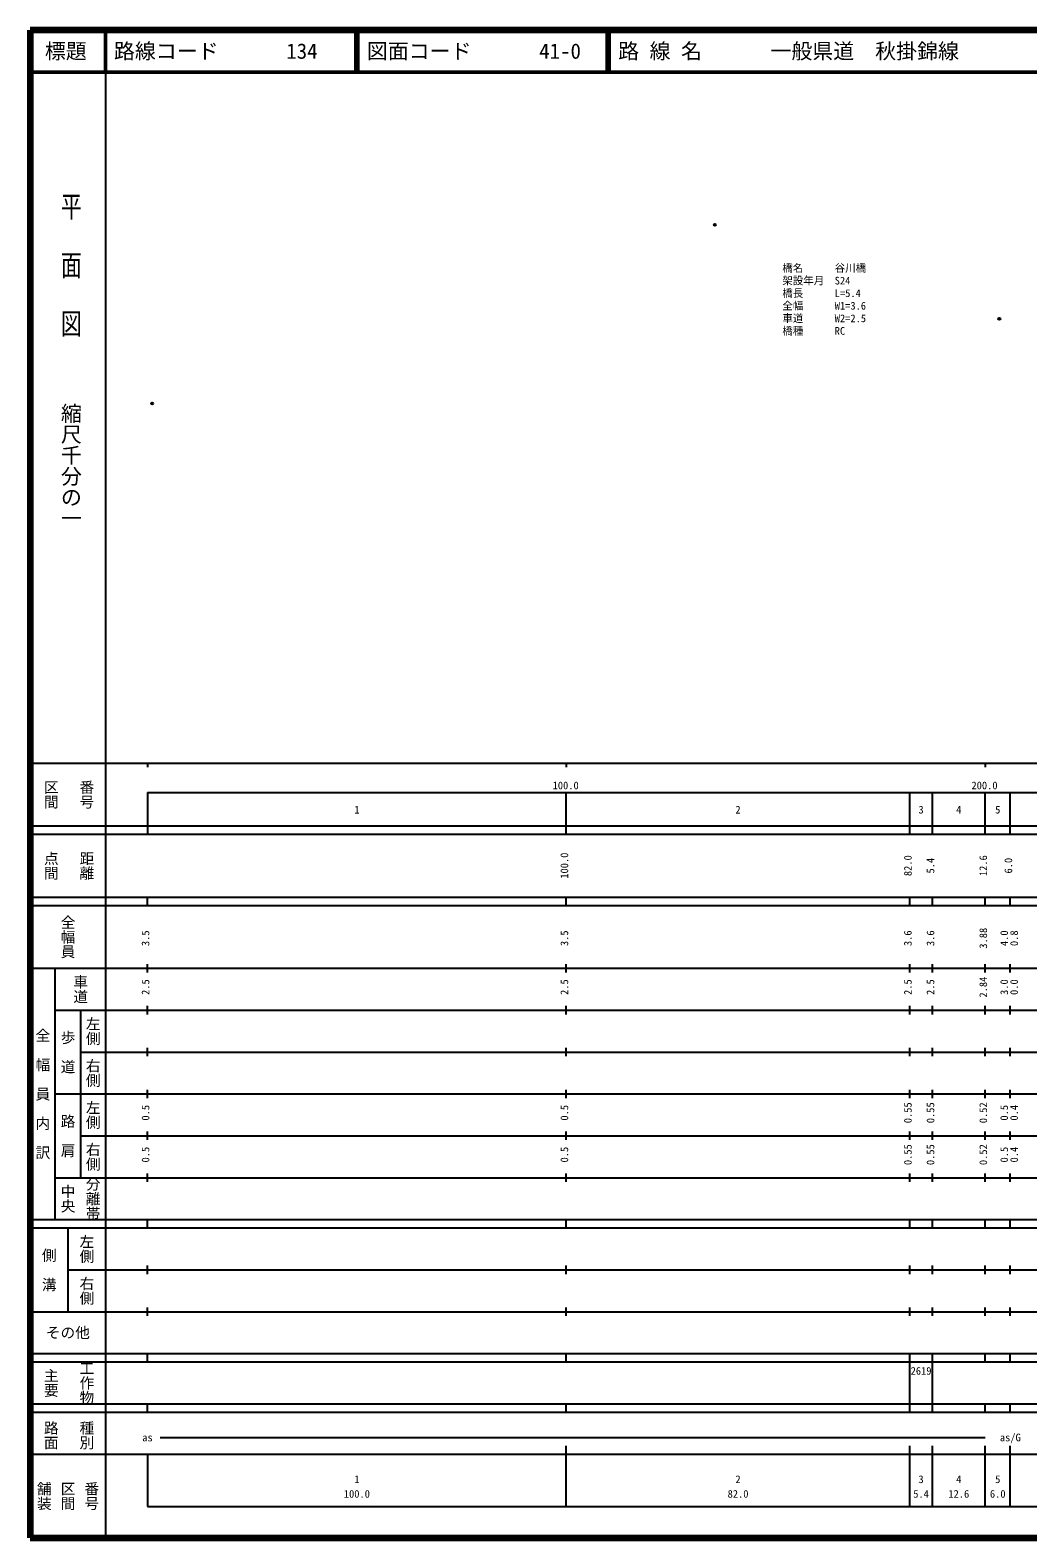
# Model space of a CAD drawing. Units: millimetres on the paper, with parts at other scales. Extents: x 40 to 680, y 20 to 380.
# Drawn here: x 40 to 278.2, y 20 to 380 of the extents above; entities that cross this region are included whole.
import ezdxf
from ezdxf.enums import TextEntityAlignment as Align

# ---------------------------------------------------------------- set-up
doc = ezdxf.new("R2010")
doc.units = ezdxf.units.MM
doc.header["$PDMODE"] = 32
doc.header["$PDSIZE"] = 0.5
for name, color, linetype in [('M-OTRS', 6, 'Continuous'), ('M-STR-HTXT', 7, 'Continuous'), ('M-TTL-TXT', 7, 'Continuous')]:
    doc.layers.add(name, color=color, linetype=linetype)
for name, color, linetype, lineweight in [('M-TTL', 2, 'Continuous', 140), ('M-TTL-BAND', 7, 'Continuous', 25), ('M-TTL-LINE', 7, 'Continuous', 50)]:
    doc.layers.add(name, color=color, linetype=linetype, lineweight=lineweight)
doc.styles.add('@ＭＳ ゴシック', font='')
doc.styles.add('ＭＳ ゴシック', font='')
doc.styles.get('@ＭＳ ゴシック').set_extended_font_data('@MS Gothic')
doc.styles.get('ＭＳ ゴシック').set_extended_font_data('MS Gothic')

msp = doc.modelspace()

# ---------------------------------------------------------------- linework, layer by layer
at = {"layer": 'M-OTRS'}
for p in [(203.466, 333.535), (271.373, 311.067), (69.113, 290.836)]:
    msp.add_point(p, dxfattribs=at)
at = {"layer": 'M-TTL'}
for p, q in [((40, 380), (40, 20)), ((680, 380), (40, 380)), ((40, 20), (680, 20))]:
    msp.add_line(p, q, dxfattribs=at)
at = {"layer": 'M-TTL-BAND'}
for p, q in [((58, 370), (58, 20)), ((40, 205), (579, 205)), ((68, 205), (68, 204)), ((168, 205), (168, 204)), ((268, 205), (268, 204)), ((68, 198), (579, 198)), ((68, 198), (68, 188)), ((168, 188), (168, 198)), ((250, 188), (250, 198)), ((255.4, 188), (255.4, 198)), ((268, 188), (268, 198)), ((274, 188), (274, 198)), ((40, 190), (579, 190)), ((40, 188), (579, 188)), ((40, 173), (579, 173)), ((68, 171), (68, 173)), ((168, 171), (168, 173)), ((250, 171), (250, 173)), ((255.4, 171), (255.4, 173)), ((268, 171), (268, 173)), ((274, 171), (274, 173)), ((40, 171), (579, 171)), ((40, 156), (579, 156)), ((46, 96), (46, 156)), ((68, 155), (68, 157)), ((168, 155), (168, 157)), ((250, 155), (250, 157)), ((255.4, 155), (255.4, 157)), ((268, 155), (268, 157)), ((274, 155), (274, 157)), ((46, 146), (579, 146)), ((52, 146), (52, 106)), ((68, 145), (68, 147)), ((168, 145), (168, 147)), ((250, 145), (250, 147)), ((255.4, 145), (255.4, 147)), ((268, 145), (268, 147)), ((274, 145), (274, 147)), ((68, 135), (68, 137)), ((168, 135), (168, 137)), ((250, 135), (250, 137)), ((255.4, 135), (255.4, 137)), ((268, 135), (268, 137)), ((274, 135), (274, 137)), ((52, 136), (579, 136)), ((46, 126), (579, 126)), ((68, 125), (68, 127)), ((168, 125), (168, 127)), ((250, 125), (250, 127)), ((255.4, 125), (255.4, 127)), ((268, 125), (268, 127)), ((274, 125), (274, 127)), ((52, 116), (579, 116)), ((68, 115), (68, 117)), ((168, 115), (168, 117)), ((250, 115), (250, 117)), ((255.4, 115), (255.4, 117)), ((268, 115), (268, 117)), ((274, 115), (274, 117)), ((46, 106), (579, 106)), ((68, 105), (68, 107)), ((168, 105), (168, 107)), ((250, 105), (250, 107)), ((255.4, 105), (255.4, 107)), ((268, 105), (268, 107)), ((274, 105), (274, 107)), ((40, 96), (579, 96)), ((40, 94), (579, 94)), ((49, 94), (49, 74)), ((68, 94), (68, 96)), ((168, 94), (168, 96)), ((250, 94), (250, 96)), ((255.4, 94), (255.4, 96)), ((268, 94), (268, 96)), ((274, 94), (274, 96)), ((49, 84), (579, 84)), ((68, 83), (68, 85)), ((168, 83), (168, 85)), ((250, 83), (250, 85)), ((255.4, 83), (255.4, 85)), ((268, 83), (268, 85)), ((274, 83), (274, 85)), ((40, 74), (579, 74)), ((68, 73), (68, 75)), ((168, 73), (168, 75)), ((250, 73), (250, 75)), ((255.4, 73), (255.4, 75)), ((268, 73), (268, 75)), ((274, 73), (274, 75)), ((40, 64), (579, 64)), ((40, 62), (579, 62)), ((68, 62), (68, 64)), ((168, 62), (168, 64)), ((250, 62), (250, 64)), ((250, 52), (250, 62)), ((255.4, 62), (255.4, 64)), ((255.4, 52), (255.4, 62)), ((268, 62), (268, 64)), ((274, 62), (274, 64)), ((40, 52), (579, 52)), ((68, 50), (68, 52)), ((168, 50), (168, 52)), ((250, 50), (250, 52)), ((255.4, 50), (255.4, 52)), ((268, 50), (268, 52)), ((274, 50), (274, 52)), ((40, 50), (579, 50)), ((71, 44), (268, 44)), ((40, 40), (579, 40)), ((68, 40), (68, 27.5)), ((168, 27.5), (168, 42)), ((250, 27.5), (250, 42)), ((255.4, 27.5), (255.4, 42)), ((268, 27.5), (268, 42)), ((274, 27.5), (274, 42)), ((68, 27.5), (579, 27.5))]:
    msp.add_line(p, q, dxfattribs=at)
at = {"layer": 'M-TTL-LINE'}
for p, q in [((58, 380), (58, 370)), ((117.75, 380), (117.75, 370)), ((118.25, 380), (118.25, 370)), ((177.75, 380), (177.75, 370)), ((178.25, 380), (178.25, 370)), ((40, 370), (680, 370))]:
    msp.add_line(p, q, dxfattribs=at)

# ---------------------------------------------------------------- texts
at = {"layer": 'M-STR-HTXT', "style": 'ＭＳ ゴシック'}
for s, p in [('橋名\u3000\u3000\u3000谷川橋', (219.575, 321.723)), ('架設年月\u3000S24', (219.575, 318.723)), ('橋長\u3000\u3000\u3000L=5.4', (219.575, 315.723)), ('全幅\u3000\u3000\u3000W1=3.6', (219.575, 312.723)), ('車道\u3000\u3000\u3000W2=2.5', (219.575, 309.723)), ('橋種\u3000\u3000\u3000RC', (219.575, 306.723))]:
    msp.add_text(s, height=1.833, dxfattribs=at).set_placement(p, align=Align.BOTTOM_LEFT)
at = {"layer": 'M-TTL-BAND', "style": '@ＭＳ ゴシック', "width": 1.4}
msp.add_text('平  面  図', height=3.666, rotation=270, dxfattribs=at).set_placement((49.777, 306.475), align=Align.MIDDLE_RIGHT)
at = {"layer": 'M-TTL-BAND', "style": '@ＭＳ ゴシック'}
msp.add_text('縮尺千分の一', height=3.666, rotation=270, dxfattribs=at).set_placement((49.777, 261.03), align=Align.MIDDLE_RIGHT)
for s, p in [('区間', (45, 197.5)), ('番号', (53.5, 197.5)), ('点間', (45, 180.5)), ('距離', (53.5, 180.5)), ('全幅員', (49, 163.5)), ('車道', (52, 151)), ('左側', (55, 141)), ('全\u3000幅\u3000員\u3000内\u3000訳', (43, 126)), ('歩\u3000道', (49, 136)), ('右側', (55, 131)), ('左側', (55, 121)), ('路\u3000肩', (49, 116)), ('右側', (55, 111)), ('分離帯', (55, 101)), ('中央', (49, 101)), ('左側', (53.5, 89)), ('側\u3000溝', (44.5, 84)), ('右側', (53.5, 79)), ('工作物', (53.5, 57)), ('主要', (45, 57)), ('路面', (45, 44.5)), ('種別', (53.5, 44.5)), ('舗装', (43.333, 30)), ('区間', (49, 30)), ('番号', (54.667, 30))]:
    msp.add_text(s, height=2.566, rotation=270, dxfattribs=at).set_placement(p, align=Align.MIDDLE_CENTER)
at = {"layer": 'M-TTL-BAND', "style": 'ＭＳ ゴシック'}
for s, p in [('100.0', (167.844, 198.195)), ('200.0', (267.844, 198.195)), ('1', (118, 192.405)), ('2', (209, 192.405)), ('3', (252.7, 192.405)), ('4', (261.7, 192.405)), ('5', (271, 192.405)), ('as', (68, 42.5)), ('as/G', (274, 42.5)), ('1', (118, 32.523)), ('2', (209, 32.523)), ('3', (252.7, 32.523)), ('4', (261.7, 32.523)), ('5', (271, 32.523)), ('100.0', (118, 29.033)), ('82.0', (209, 29.033)), ('5.4', (252.7, 29.033)), ('12.6', (261.7, 29.033)), ('6.0', (271, 29.033))]:
    msp.add_text(s, height=1.833, dxfattribs=at).set_placement(p, align=Align.BOTTOM_CENTER)
for s, p in [('100.0', (169, 180.5)), ('82.0', (251, 180.5)), ('5.4', (256.4, 180.5)), ('12.6', (269, 180.5)), ('6.0', (275, 180.5)), ('3.5', (69, 163.174)), ('3.5', (169, 163.174)), ('3.6', (251, 163.174)), ('3.6', (256.4, 163.174)), ('3.88', (269, 163.174)), ('4.0', (274, 163.174)), ('0.8', (276.37, 163.174)), ('2.5', (69, 151.5)), ('2.5', (169, 151.5)), ('2.5', (251, 151.5)), ('2.5', (256.4, 151.5)), ('2.84', (269, 151.5)), ('3.0', (274, 151.5)), ('0.0', (276.37, 151.5)), ('0.5', (69, 121.5)), ('0.5', (169, 121.5)), ('0.55', (251, 121.5)), ('0.55', (256.4, 121.5)), ('0.52', (269, 121.5)), ('0.5', (274, 121.5)), ('0.4', (276.37, 121.5)), ('0.5', (69, 111.5)), ('0.5', (169, 111.5)), ('0.55', (251, 111.5)), ('0.55', (256.4, 111.5)), ('0.52', (269, 111.5)), ('0.5', (274, 111.5)), ('0.4', (276.37, 111.5))]:
    msp.add_text(s, height=1.833, rotation=90, dxfattribs=at).set_placement(p, align=Align.BOTTOM_CENTER)
msp.add_text('その他', height=2.566, dxfattribs=at).set_placement((49, 69), align=Align.MIDDLE_CENTER)
msp.add_text('2619', height=1.833, dxfattribs=at).set_placement((250.2, 58.405), align=Align.BOTTOM_LEFT)
at = {"layer": 'M-TTL-TXT', "style": 'ＭＳ ゴシック'}
msp.add_text('標題', height=3.666, dxfattribs=at).set_placement((48.5, 375), align=Align.MIDDLE_CENTER)
for s, p in [('路線コード', (60, 375)), ('134', (101.142, 375)), ('図面コード', (120.38, 375)), ('41-0', (161.521, 375)), ('路 線 名', (180.38, 375)), ('一般県道\u3000秋掛錦線', (216.734, 375))]:
    msp.add_text(s, height=3.666, dxfattribs=at).set_placement(p, align=Align.MIDDLE_LEFT)

doc.saveas('drawing.dxf')
